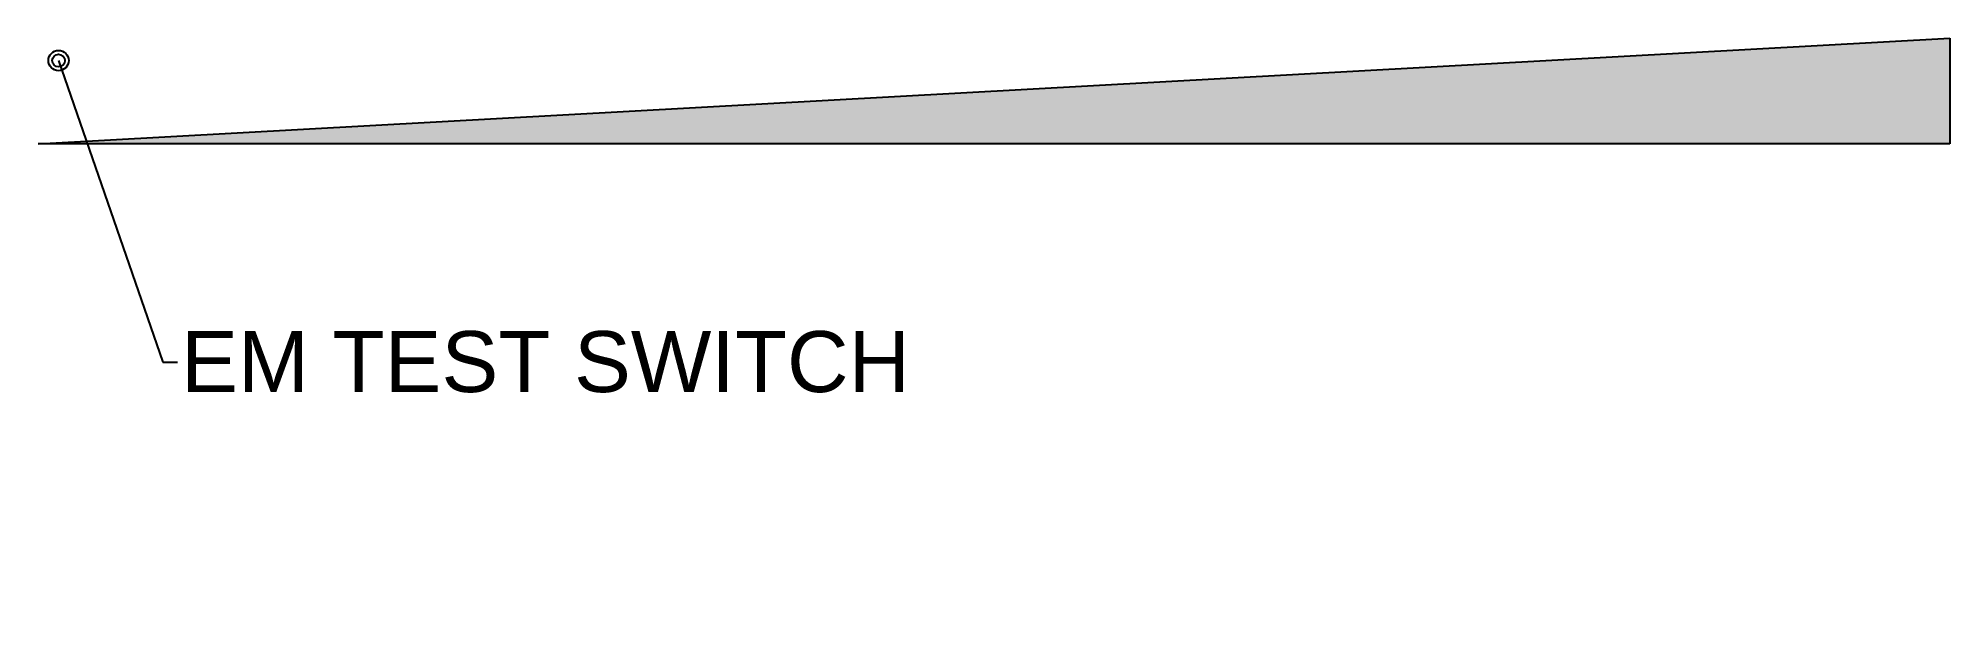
# Model space of a CAD drawing. Header units: inches. Extents: x 0 to 47, y -12.9 to 1.3.
import ezdxf
from ezdxf import colors
from ezdxf.entities.mleader import LeaderData, LeaderLine
from ezdxf.math import Vec2, Vec3

# ---------------------------------------------------------------- set-up
doc = ezdxf.new("R2010")
doc.units = ezdxf.units.IN
doc.header["$LTSCALE"] = 0.5
doc.header["$MEASUREMENT"] = 0
doc.layers.add('EM', color=3, linetype='CONTINUOUS')
doc.styles.add('LSAD_Standard', font='arial.ttf')

# ---------------------------------------------------------------- blocks, each defined once
blk = doc.blocks.new('_None')

msp = doc.modelspace()

# ---------------------------------------------------------------- hatches: boundary and pattern name
at = {"layer": 'EM', "transparency": 33554495}
h = msp.add_hatch(color=256, dxfattribs=at)
h.dxf.hatch_style = 1
h.paths.add_polyline_path([(47, 1.3), (0, -1.3), (47, -1.3)])

# ---------------------------------------------------------------- linework, layer by layer
at = {"layer": 'EM', "transparency": 16777216}
for p, q in [((0, -1.3), (47, 1.3)), ((47, 1.3), (47, -1.3)), ((47, -1.3), (0, -1.3))]:
    msp.add_line(p, q, dxfattribs=at)
for radius in [0.25, 0.156]:
    msp.add_circle((0.499, 0.75), radius, dxfattribs=at)

# ---------------------------------------------------------------- leaders
ml = msp.add_multileader_mtext('Standard', dxfattribs=at)
ml.set_content('EM TEST SWITCH', color=256, style='LSAD_Standard')
ml.set_leader_properties()
ml.set_arrow_properties(name='NONE')
ml.build(insert=Vec2(0, 0))
ml.multileader.update_dxf_attribs({"dogleg_length": 0.36, "arrow_head_size": 1})
ctx = ml.context
ctx.base_point, ctx.char_height, ctx.arrow_head_size, ctx.landing_gap_size, ctx.plane_origin = Vec3(3.422, -6.668), 1.5, 1, 0.09, Vec3(0.499, 0)
notes = []
notes.append((ctx, [(0, (1, 1, 0), (3.062, -6.668), (1, 0), 0.36, [(0, [(0.499, 0.75)], 0, [])])]))
ctx.mtext.insert, ctx.mtext.flow_direction = Vec3(3.512, -5.905), 5
for ctx, leaders in notes:
    for number, flags, end, landing, length, lines in leaders:
        leader = LeaderData()
        leader.index, (leader.has_last_leader_line, leader.has_dogleg_vector, leader.attachment_direction) = number, flags
        leader.last_leader_point, leader.dogleg_vector, leader.dogleg_length = Vec3(end), Vec3(landing), length
        for number, points, colour, breaks in lines:
            line = LeaderLine()
            line.index, line.vertices, line.color, line.breaks = number, Vec3.list(points), colors.encode_raw_color(colour), breaks
            leader.lines.append(line)
        ctx.leaders.append(leader)

doc.saveas('drawing.dxf')
